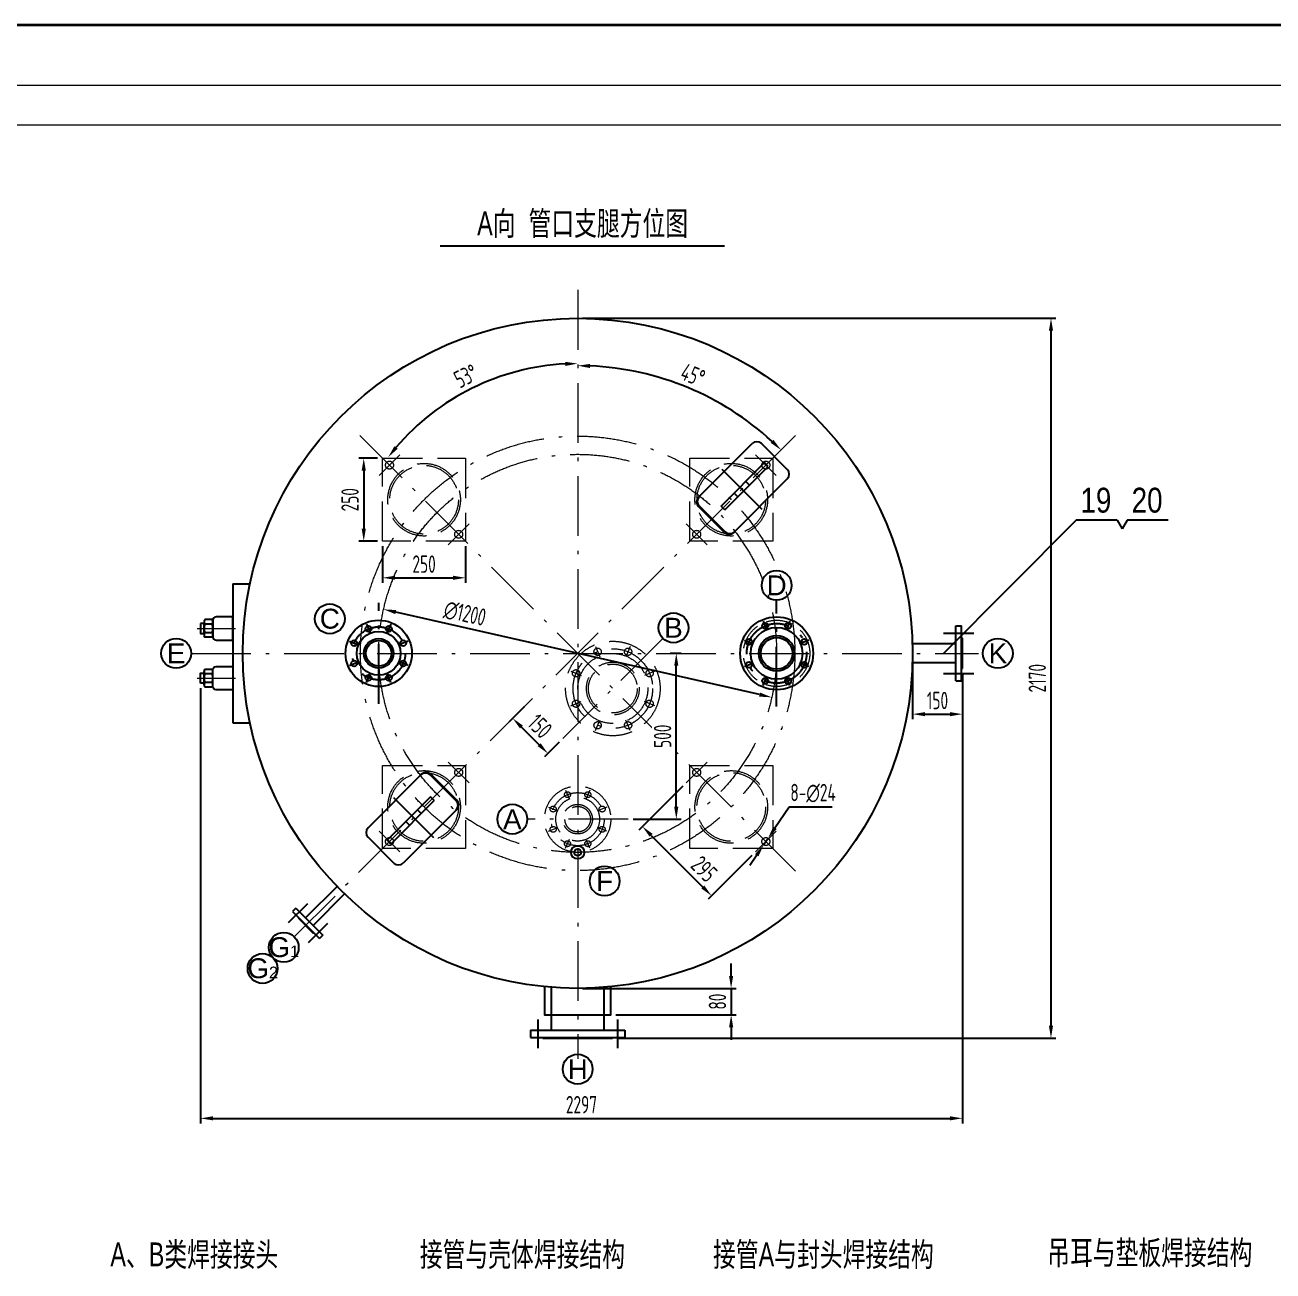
# Model space of a CAD drawing. Header units: millimetres. Extents: x 3203 to 14204, y 1871 to 9574.
# Drawn here: x 7558 to 11321, y 5817 to 9574 of the extents above; entities that cross this region are included whole.
import ezdxf
from ezdxf.enums import TextEntityAlignment as Align

# ---------------------------------------------------------------- set-up
doc = ezdxf.new("R2010")
doc.units = ezdxf.units.MM
doc.linetypes.add('ACAD_ISO02W100', pattern=[11, 8, -3])
doc.linetypes.add('ACAD_ISO10W100', pattern=[18.7, 12, -3, 0.7, -3])
for name, color, linetype, lineweight in [('中心线', 1, 'ACAD_ISO10W100', 18), ('中粗线', 4, 'Continuous', 35), ('细实线', 7, 'Continuous', 18), ('虚线', 6, 'ACAD_ISO02W100', 18)]:
    doc.layers.add(name, color=color, linetype=linetype, lineweight=lineweight)
doc.layers.add('图层2', color=3, linetype='Continuous')
doc.styles.add('HGCAD', font='gbenor.shx', dxfattribs={"width": 0.75, "bigfont": 'gbcbig.shx'})
doc.styles.get("Standard").update_dxf_attribs({"font": 'arial.ttf'})
doc.dimstyles.new('HGCAD$0', dxfattribs={"dimtxt": 3.5, "dimasz": 2.5, "dimexe": 1, "dimexo": 1, "dimgap": 1, "dimtad": 1, "dimdec": 1, "dimdsep": 46, "dimtxsty": 'HGCAD', "dimcen": 0, "dimclrd": 3, "dimclre": 3, "dimclrt": 6, "dimadec": 1, "dimazin": 0, "dimtfac": 1, "dimtdec": 1, "dimtmove": 0, "dimatfit": 1, "dimfxl": 0, "dimarcsym": 0})
doc.dimstyles.new('HGCAD$2', dxfattribs={"dimtxt": 3.5, "dimasz": 2.5, "dimexe": 1, "dimexo": 1, "dimgap": 1, "dimtad": 2, "dimtih": 1, "dimdec": 1, "dimdsep": 46, "dimtxsty": 'HGCAD', "dimcen": 0, "dimclrd": 3, "dimclre": 3, "dimclrt": 6, "dimadec": 0, "dimazin": 0, "dimtfac": 1, "dimtdec": 1, "dimtmove": 0, "dimatfit": 1, "dimfxl": 0, "dimarcsym": 0})
doc.dimstyles.new('HGCAD$3', dxfattribs={"dimtxt": 3.5, "dimasz": 2.5, "dimexe": 1, "dimexo": 1, "dimgap": 1, "dimtad": 1, "dimtoh": 1, "dimdec": 1, "dimdsep": 46, "dimtxsty": 'HGCAD', "dimcen": 0, "dimclrd": 3, "dimclre": 3, "dimclrt": 6, "dimadec": 1, "dimazin": 0, "dimtfac": 1, "dimtdec": 1, "dimtmove": 0, "dimatfit": 1, "dimfxl": 0, "dimarcsym": 0})

# ---------------------------------------------------------------- blocks, each defined once
blk = doc.blocks.new('*D132')
at = {"layer": 'Defpoints', "color": 0, "ltscale": 15, "transparency": 16777216}
for p in [(9224.4, 6669.4), (9324.4, 6589.4)]:
    blk.add_point(p, dxfattribs=at)
at = {"layer": '图层2', "color": 3, "lineweight": -2, "ltscale": 15, "transparency": 16777216}
for p, q in [((9687.2, 6706.9), (9687.2, 6744.4)), ((9239.4, 6669.4), (9702.2, 6669.4)), ((9687.2, 6669.4), (9687.2, 6589.4)), ((9339.4, 6589.4), (9702.2, 6589.4)), ((9687.2, 6551.9), (9687.2, 6514.4))]:
    blk.add_line(p, q, dxfattribs=at)
at = {"layer": '图层2', "color": 3, "ltscale": 15, "transparency": 16777216}
for points in [[(9680.9, 6706.9), (9693.4, 6706.9), (9687.2, 6669.4)], [(9680.9, 6551.9), (9693.4, 6551.9), (9687.2, 6589.4)]]:
    blk.add_solid(points, dxfattribs=at)
at = {"layer": '图层2', "color": 6, "ltscale": 15, "transparency": 16777216, "insert": (9645.9, 6629.4), "char_height": 52.5, "attachment_point": 5, "rotation": 90, "style": 'HGCAD', "bg_fill": 3, "box_fill_scale": 1.1, "bg_fill_color": 256, "bg_fill_true_color": 13158600, "bg_fill_transparency": 0}
blk.add_mtext('80', dxfattribs=at)
at = {"layer": 'Defpoints', "color": 0, "ltscale": 15, "transparency": 16777216}
blk.add_point((9687.2, 6589.4), dxfattribs=at)
blk = doc.blocks.new('*D87')
at = {"layer": 'Defpoints', "color": 0, "ltscale": 15, "transparency": 16777216}
for p in [(9224.4, 8689.4), (9329.9, 6519.4), (10651.7, 6519.4)]:
    blk.add_point(p, dxfattribs=at)
at = {"layer": '图层2', "color": 3, "lineweight": -2, "ltscale": 15, "transparency": 16777216}
for p, q in [((9239.4, 8689.4), (10666.7, 8689.4)), ((10651.7, 8651.9), (10651.7, 6556.9)), ((9344.9, 6519.4), (10666.7, 6519.4))]:
    blk.add_line(p, q, dxfattribs=at)
at = {"layer": '图层2', "color": 3, "ltscale": 15, "transparency": 16777216}
for points in [[(10645.4, 8651.9), (10657.9, 8651.9), (10651.7, 8689.4)], [(10645.4, 6556.9), (10657.9, 6556.9), (10651.7, 6519.4)]]:
    blk.add_solid(points, dxfattribs=at)
at = {"layer": '图层2', "color": 6, "ltscale": 15, "transparency": 16777216, "insert": (10610.4, 7604.4), "char_height": 52.5, "attachment_point": 5, "rotation": 90, "style": 'HGCAD', "bg_fill": 3, "box_fill_scale": 1.1, "bg_fill_color": 256, "bg_fill_true_color": 13158600, "bg_fill_transparency": 0}
blk.add_mtext('2170', dxfattribs=at)
blk = doc.blocks.new('*D88')
at = {"layer": 'Defpoints', "color": 0, "ltscale": 15, "transparency": 16777216}
for p in [(8087.4, 7589.4), (10384.4, 7573.9), (10384.4, 6277.4)]:
    blk.add_point(p, dxfattribs=at)
at = {"layer": '图层2', "color": 3, "lineweight": -2, "ltscale": 15, "transparency": 16777216}
for p, q in [((8087.4, 7574.4), (8087.4, 6262.4)), ((10384.4, 7558.9), (10384.4, 6262.4)), ((8124.9, 6277.4), (10346.9, 6277.4))]:
    blk.add_line(p, q, dxfattribs=at)
at = {"layer": '图层2', "color": 3, "ltscale": 15, "transparency": 16777216}
for points in [[(8124.9, 6283.7), (8124.9, 6271.2), (8087.4, 6277.4)], [(10346.9, 6283.7), (10346.9, 6271.2), (10384.4, 6277.4)]]:
    blk.add_solid(points, dxfattribs=at)
at = {"layer": '图层2', "color": 6, "ltscale": 15, "transparency": 16777216, "insert": (9235.9, 6318.7), "char_height": 52.5, "attachment_point": 5, "style": 'HGCAD', "bg_fill": 3, "box_fill_scale": 1.1, "bg_fill_color": 256, "bg_fill_true_color": 13158600, "bg_fill_transparency": 0}
blk.add_mtext('2297', dxfattribs=at)
blk = doc.blocks.new('HGCAD#HGTFTK~A1H~HGCAD图框')
at = {"layer": '细实线', "color": 7}
blk.add_lwpolyline([(10, -10), (-831, -10), (-831, 584), (10, 584)], close=True, dxfattribs=at)
at = {"layer": '细实线', "color": 2}
blk.add_lwpolyline([(0, 0), (-806, 0), (-806, 574), (0, 574)], close=True, dxfattribs=at)
blk = doc.blocks.new('*D120')
at = {"layer": 'Defpoints', "color": 0, "ltscale": 15, "transparency": 16777216}
for p in [(10234.4, 7679.4), (10384.4, 7633.2), (10384.4, 7496)]:
    blk.add_point(p, dxfattribs=at)
at = {"layer": '图层2', "color": 3, "lineweight": -2, "ltscale": 15, "transparency": 16777216}
for p, q in [((10234.4, 7664.4), (10234.4, 7481)), ((10384.4, 7618.2), (10384.4, 7481)), ((10271.9, 7496), (10346.9, 7496))]:
    blk.add_line(p, q, dxfattribs=at)
at = {"layer": '图层2', "color": 3, "ltscale": 15, "transparency": 16777216}
for points in [[(10271.9, 7502.2), (10271.9, 7489.7), (10234.4, 7496)], [(10346.9, 7502.2), (10346.9, 7489.7), (10384.4, 7496)]]:
    blk.add_solid(points, dxfattribs=at)
at = {"layer": '图层2', "color": 6, "ltscale": 15, "transparency": 16777216, "insert": (10309.4, 7537.2), "char_height": 52.5, "attachment_point": 5, "style": 'HGCAD', "bg_fill": 3, "box_fill_scale": 1.1, "bg_fill_color": 256, "bg_fill_true_color": 13158600, "bg_fill_transparency": 0}
blk.add_mtext('150', dxfattribs=at)
blk = doc.blocks.new('*D116')
at = {"layer": 'Defpoints', "color": 0, "ltscale": 15, "transparency": 16777216}
for p in [(8636.3, 8267.5), (8579.3, 8017.5), (8636.3, 8017.5)]:
    blk.add_point(p, dxfattribs=at)
at = {"layer": '图层2', "color": 3, "lineweight": -2, "ltscale": 15, "transparency": 16777216}
for p, q in [((8621.3, 8267.5), (8564.3, 8267.5)), ((8579.3, 8230), (8579.3, 8055)), ((8621.3, 8017.5), (8564.3, 8017.5))]:
    blk.add_line(p, q, dxfattribs=at)
at = {"layer": '图层2', "color": 3, "ltscale": 15, "transparency": 16777216}
for points in [[(8573.1, 8230), (8585.6, 8230), (8579.3, 8267.5)], [(8573.1, 8055), (8585.6, 8055), (8579.3, 8017.5)]]:
    blk.add_solid(points, dxfattribs=at)
at = {"layer": '图层2', "color": 6, "ltscale": 15, "transparency": 16777216, "insert": (8538.1, 8142.5), "char_height": 52.5, "attachment_point": 5, "rotation": 90, "style": 'HGCAD', "bg_fill": 3, "box_fill_scale": 1.1, "bg_fill_color": 256, "bg_fill_true_color": 13158600, "bg_fill_transparency": 0}
blk.add_mtext('250', dxfattribs=at)
blk = doc.blocks.new('*D117')
at = {"layer": 'Defpoints', "color": 0, "ltscale": 15, "transparency": 16777216}
for p in [(9552, 7289.3), (9760.6, 7080.7), (9628.3, 6948.4)]:
    blk.add_point(p, dxfattribs=at)
at = {"layer": '图层2', "color": 3, "lineweight": -2, "ltscale": 15, "transparency": 16777216}
for p, q in [((9541.4, 7278.7), (9409.1, 7146.4)), ((9446.3, 7130.5), (9601.8, 6974.9)), ((9750, 7070.1), (9617.7, 6937.8))]:
    blk.add_line(p, q, dxfattribs=at)
at = {"layer": '图层2', "color": 3, "ltscale": 15, "transparency": 16777216}
for points in [[(9450.7, 7134.9), (9441.8, 7126.1), (9419.8, 7157)], [(9606.3, 6979.3), (9597.4, 6970.5), (9628.3, 6948.4)]]:
    blk.add_solid(points, dxfattribs=at)
at = {"layer": '图层2', "color": 6, "ltscale": 15, "transparency": 16777216, "insert": (9605.8, 7029.3), "char_height": 52.5, "attachment_point": 5, "rotation": 315, "style": 'HGCAD', "bg_fill": 3, "box_fill_scale": 1.1, "bg_fill_color": 256, "bg_fill_true_color": 13158600, "bg_fill_transparency": 0}
blk.add_mtext('295', dxfattribs=at)
blk = doc.blocks.new('*D118')
at = {"layer": 'Defpoints', "color": 0, "ltscale": 15, "transparency": 16777216}
for p in [(9798.5, 7121.9), (9785.2, 7101.9)]:
    blk.add_point(p, dxfattribs=at)
at = {"layer": '图层2', "color": 3, "lineweight": -2, "ltscale": 15, "transparency": 16777216}
for p, q in [((9819.4, 7153.1), (9861.9, 7216.7)), ((9861.9, 7216.7), (9991.7, 7216.7)), ((9785.2, 7101.9), (9798.5, 7121.9)), ((9764.4, 7070.8), (9743.6, 7039.6))]:
    blk.add_line(p, q, dxfattribs=at)
at = {"layer": '图层2', "color": 3, "ltscale": 15, "transparency": 16777216}
for points in [[(9814.2, 7156.6), (9824.6, 7149.6), (9798.5, 7121.9)], [(9759.2, 7074.2), (9769.6, 7067.3), (9785.2, 7101.9)]]:
    blk.add_solid(points, dxfattribs=at)
at = {"layer": '图层2', "color": 6, "ltscale": 15, "transparency": 16777216, "insert": (9934.3, 7258), "char_height": 52.5, "attachment_point": 5, "style": 'HGCAD', "bg_fill": 3, "box_fill_scale": 1.1, "bg_fill_color": 256, "bg_fill_true_color": 13158600, "bg_fill_transparency": 0}
blk.add_mtext('8-∅24', dxfattribs=at)
blk = doc.blocks.new('*D119')
at = {"layer": 'Defpoints', "color": 0, "ltscale": 15, "transparency": 16777216}
for p in [(8639.3, 7812), (9809.6, 7546.7)]:
    blk.add_point(p, dxfattribs=at)
at = {"layer": '图层2', "color": 3, "lineweight": -2, "ltscale": 15, "transparency": 16777216}
blk.add_line((9773, 7555), (8675.8, 7803.7), dxfattribs=at)
at = {"layer": '图层2', "color": 3, "ltscale": 15, "transparency": 16777216}
for points in [[(8677.2, 7809.8), (8674.5, 7797.6), (8639.3, 7812)], [(9774.4, 7561.1), (9771.6, 7548.9), (9809.6, 7546.7)]]:
    blk.add_solid(points, dxfattribs=at)
at = {"layer": '图层2', "color": 6, "ltscale": 15, "transparency": 16777216, "insert": (8884.3, 7798.8), "char_height": 52.5, "attachment_point": 5, "rotation": 347.2273, "style": 'HGCAD', "bg_fill": 3, "box_fill_scale": 1.1, "bg_fill_color": 256, "bg_fill_true_color": 13158600, "bg_fill_transparency": 0}
blk.add_mtext('∅1200', dxfattribs=at)
blk = doc.blocks.new('*D78')
at = {"layer": 'Defpoints', "color": 0, "ltscale": 15, "transparency": 16777216}
for p in [(8636.3, 8017.5), (8886.3, 8017.5), (8886.3, 7907.1)]:
    blk.add_point(p, dxfattribs=at)
at = {"layer": '图层2', "color": 3, "lineweight": -2, "ltscale": 15, "transparency": 16777216}
for p, q in [((8636.3, 8002.5), (8636.3, 7892.1)), ((8886.3, 8002.5), (8886.3, 7892.1)), ((8673.8, 7907.1), (8848.8, 7907.1))]:
    blk.add_line(p, q, dxfattribs=at)
at = {"layer": '图层2', "color": 3, "ltscale": 15, "transparency": 16777216}
for points in [[(8673.8, 7913.4), (8673.8, 7900.9), (8636.3, 7907.1)], [(8848.8, 7913.4), (8848.8, 7900.9), (8886.3, 7907.1)]]:
    blk.add_solid(points, dxfattribs=at)
at = {"layer": '图层2', "color": 6, "ltscale": 15, "transparency": 16777216, "insert": (8761.3, 7948.4), "char_height": 52.5, "attachment_point": 5, "style": 'HGCAD', "bg_fill": 3, "box_fill_scale": 1.1, "bg_fill_color": 256, "bg_fill_true_color": 13158600, "bg_fill_transparency": 0}
blk.add_mtext('250', dxfattribs=at)
blk = doc.blocks.new('*D109')
at = {"layer": 'Defpoints', "color": 0, "ltscale": 15, "transparency": 16777216}
for p in [(9224.4, 8774.8), (9007.8, 8519.5), (8567.7, 8336.1), (10079, 7179.1), (9224.4, 6457.3)]:
    blk.add_point(p, dxfattribs=at)
at = {"layer": '图层2', "color": 3, "lineweight": -2, "ltscale": 15, "transparency": 16777216}
blk.add_arc((9224.4, 7833.3), 719.6, 92.9862, 139.5762, dxfattribs=at)
at = {"layer": '图层2', "color": 3, "ltscale": 15, "transparency": 16777216}
for points in [[(9186.8, 8558.2), (9187.1, 8545.7), (9224.4, 8552.9)], [(8681.5, 8296), (8671.8, 8303.9), (8653.1, 8270.8)]]:
    blk.add_solid(points, dxfattribs=at)
at = {"layer": '图层2', "color": 6, "ltscale": 15, "transparency": 16777216, "insert": (8887.5, 8515.5), "char_height": 52.5, "attachment_point": 5, "rotation": 26.2812, "style": 'HGCAD', "bg_fill": 3, "box_fill_scale": 1.1, "bg_fill_color": 256, "bg_fill_true_color": 13158600, "bg_fill_transparency": 0}
blk.add_mtext('53°', dxfattribs=at)
blk = doc.blocks.new('*D79')
at = {"layer": 'Defpoints', "color": 0, "ltscale": 15, "transparency": 16777216}
for p in [(9224.4, 8774.8), (9658, 8430.4), (9881.2, 8336.1), (8369.8, 6824.8), (9224.4, 6457.3)]:
    blk.add_point(p, dxfattribs=at)
at = {"layer": '图层2', "color": 3, "lineweight": -2, "ltscale": 15, "transparency": 16777216}
blk.add_arc((9224.4, 7679.4), 867.2, 47.4779, 87.5221, dxfattribs=at)
at = {"layer": '图层2', "color": 3, "ltscale": 15, "transparency": 16777216}
for points in [[(9261.8, 8539.5), (9262, 8552), (9224.4, 8546.6)], [(9814.8, 8323), (9806.2, 8314), (9837.6, 8292.6)]]:
    blk.add_solid(points, dxfattribs=at)
at = {"layer": '图层2', "color": 6, "ltscale": 15, "transparency": 16777216, "insert": (9572.1, 8518.7), "char_height": 52.5, "attachment_point": 5, "rotation": 337.5, "style": 'HGCAD', "bg_fill": 3, "box_fill_scale": 1.1, "bg_fill_color": 256, "bg_fill_true_color": 13158600, "bg_fill_transparency": 0}
blk.add_mtext('45°', dxfattribs=at)
blk = doc.blocks.new('*D106')
at = {"layer": 'Defpoints', "color": 0, "ltscale": 15, "transparency": 16777216}
for p in [(9488.8, 7679.4), (9521.8, 7679.4), (9376.4, 7179.4)]:
    blk.add_point(p, dxfattribs=at)
at = {"layer": '中粗线', "color": 3, "lineweight": -2, "ltscale": 15, "transparency": 16777216}
for p, q in [((9503.8, 7679.4), (9536.8, 7679.4)), ((9521.8, 7216.9), (9521.8, 7641.9)), ((9391.4, 7179.4), (9536.8, 7179.4))]:
    blk.add_line(p, q, dxfattribs=at)
at = {"layer": '中粗线', "color": 3, "ltscale": 15, "transparency": 16777216}
for points in [[(9515.5, 7641.9), (9528, 7641.9), (9521.8, 7679.4)], [(9515.5, 7216.9), (9528, 7216.9), (9521.8, 7179.4)]]:
    blk.add_solid(points, dxfattribs=at)
at = {"layer": '中粗线', "color": 6, "ltscale": 15, "transparency": 16777216, "insert": (9480.5, 7429.4), "char_height": 52.5, "attachment_point": 5, "rotation": 90, "style": 'HGCAD', "bg_fill": 3, "box_fill_scale": 1.1, "bg_fill_color": 256, "bg_fill_true_color": 13158600, "bg_fill_transparency": 0}
blk.add_mtext('500', dxfattribs=at)
blk = doc.blocks.new('*D108')
at = {"layer": 'Defpoints', "color": 0, "ltscale": 15, "transparency": 16777216}
for p in [(9073.3, 7528.2), (9028.6, 7483.5), (9179.3, 7422.2)]:
    blk.add_point(p, dxfattribs=at)
at = {"layer": '中粗线', "color": 3, "lineweight": -2, "ltscale": 15, "transparency": 16777216}
for p, q in [((9062.7, 7517.6), (9018, 7472.9)), ((9108.1, 7404), (9055.1, 7457)), ((9168.7, 7411.6), (9124, 7366.9))]:
    blk.add_line(p, q, dxfattribs=at)
at = {"layer": '中粗线', "color": 3, "ltscale": 15, "transparency": 16777216}
for points in [[(9059.5, 7461.4), (9050.7, 7452.6), (9028.6, 7483.5)], [(9112.6, 7408.4), (9103.7, 7399.6), (9134.7, 7377.5)]]:
    blk.add_solid(points, dxfattribs=at)
at = {"layer": '中粗线', "color": 6, "ltscale": 15, "transparency": 16777216, "insert": (9110.8, 7459.7), "char_height": 52.5, "attachment_point": 5, "rotation": 315, "style": 'HGCAD', "bg_fill": 3, "box_fill_scale": 1.1, "bg_fill_color": 256, "bg_fill_true_color": 13158600, "bg_fill_transparency": 0}
blk.add_mtext('150', dxfattribs=at)

msp = doc.modelspace()

# ---------------------------------------------------------------- linework, layer by layer
at = {"ltscale": 10}
for p, q in [((8809.43, 8908.3), (9667.32, 8908.3)), ((8184.42, 7889.38), (8236.5, 7889.38))]:
    msp.add_line(p, q, dxfattribs=at)
at = {"ltscale": 5}
for p, q in [((10851.11, 8081.18), (10727.23, 8081.18)), ((11005.41, 8081.18), (10881.53, 8081.18))]:
    msp.add_line(p, q, dxfattribs=at)
at = {"linetype": 'Continuous', "ltscale": 10}
for p, q in [((8098.02, 7774.3), (8098.02, 7734.46)), ((8122.46, 7780.94), (8099.99, 7780.94)), ((8122.46, 7767.66), (8099.99, 7767.66)), ((8124.42, 7774.3), (8124.42, 7734.46)), ((8122.46, 7741.1), (8099.99, 7741.1)), ((8122.46, 7727.82), (8099.99, 7727.82)), ((8122.46, 7630.94), (8099.99, 7630.94)), ((8122.46, 7617.66), (8099.99, 7617.66))]:
    msp.add_line(p, q, dxfattribs=at)
at = {"color": 1, "linetype": 'ACAD_ISO10W100', "ltscale": 15}
for p, q in [((8588.07, 7767.15), (8599.55, 7739.43)), ((8660.78, 7767.15), (8649.3, 7739.43)), ((8536.65, 7715.73), (8564.37, 7704.25)), ((8712.19, 7715.73), (8684.48, 7704.25)), ((8536.65, 7643.02), (8564.37, 7654.5)), ((8712.19, 7643.02), (8684.48, 7654.5)), ((8409.48, 6924.54), (8351.5, 6866.56)), ((8469.59, 6864.44), (8411.6, 6806.45))]:
    msp.add_line(p, q, dxfattribs=at)
at = {"ltscale": 15}
for p, q in [((8499.05, 6976.63), (8404.18, 6881.76)), ((8521.68, 6954.01), (8426.81, 6859.13)), ((8374.83, 6911.11), (8364.93, 6901.21)), ((8364.93, 6901.21), (8446.25, 6819.89)), ((8374.83, 6911.11), (8456.15, 6829.79)), ((8382.61, 6883.53), (8381.2, 6882.11)), ((8381.2, 6882.11), (8427.16, 6836.15)), ((8427.16, 6836.15), (8428.57, 6837.57)), ((8456.15, 6829.79), (8446.25, 6819.89))]:
    msp.add_line(p, q, dxfattribs=at)
at = {"ltscale": 10}
msp.add_lwpolyline([(8087.42, 7769.38), (8087.42, 7739.38), (8098.02, 7739.38), (8098.02, 7769.38)], close=True, dxfattribs=at)
msp.add_lwpolyline([(8124.42, 7779.38), (8124.42, 7729.38, 0.4142136), (8134.42, 7719.38), (8184.42, 7719.38), (8184.42, 7789.38), (8134.42, 7789.38, 0.4142136)], format="xyb", close=True, dxfattribs=at)
at = {"ltscale": 5}
msp.add_lwpolyline([(9124.42, 6674.34), (9124.42, 6589.38), (9324.42, 6589.38), (9324.42, 6674.34)], dxfattribs=at)
at = {"ltscale": 15}
for centre, radius in [((8593.81, 7753.29), 9), ((8655.04, 7753.29), 9), ((8550.51, 7709.99), 9), ((8624.42, 7679.38), 66), ((8624.42, 7679.38), 44.5), ((8624.42, 7679.38), 38.5), ((8698.33, 7709.99), 9), ((8550.51, 7648.76), 9), ((8698.33, 7648.76), 9)]:
    msp.add_circle(centre, radius, dxfattribs=at)
at = {"linetype": 'Continuous', "ltscale": 10}
for centre, radius, start, end in [((8110.21, 7774.3), 12.19, 146.99997, 213.00003), ((8143.84, 7754.38), 45.81, 163.15069, 196.84931), ((8112.23, 7774.3), 12.19, 326.99997, 33.00003), ((8078.61, 7754.38), 45.81, 343.15069, 16.84931), ((8110.21, 7734.46), 12.19, 146.99997, 213.00003), ((8112.23, 7734.46), 12.19, 326.99997, 33.00003), ((8110.21, 7624.3), 12.19, 146.99997, 213.00003), ((8112.23, 7624.3), 12.19, 326.99997, 33.00003)]:
    msp.add_arc(centre, radius, start, end, dxfattribs=at)
at = {"layer": '中心线', "ltscale": 15}
for p, q in [((8688.22, 8278.08), (8625.72, 8215.58)), ((8896.82, 8069.48), (8834.32, 8006.98))]:
    msp.add_line(p, q, dxfattribs=at)
at = {"layer": '中心线', "ltscale": 10}
msp.add_line((8076.57, 7754.38), (8192.13, 7754.38), dxfattribs=at)
at = {"layer": '图层2', "ltscale": 5}
for p in [(10851.11, 8081.18), (10881.53, 8081.18)]:
    msp.add_line(p, (10866.32, 8054.84), dxfattribs=at)
at = {"layer": '图层2'}
for centre in [(8477, 7783.44), (8013.63, 7679.38)]:
    msp.add_circle(centre, 45, dxfattribs=at)
at = {"layer": '虚线', "ltscale": 15}
msp.add_lwpolyline([(8886.27, 8017.53), (8636.27, 8017.53), (8636.27, 8267.53), (8886.27, 8267.53)], close=True, dxfattribs=at)
for centre, radius in [((8656.97, 8246.83), 12), ((8761.27, 8142.53), 109.5), ((8761.27, 8142.53), 103.5), ((8865.57, 8038.23), 12)]:
    msp.add_circle(centre, radius, dxfattribs=at)

# ---------------------------------------------------------------- texts
at = {"color": 3, "ltscale": 5, "width": 0.8}
for s, p in [('19', (10787.23, 8141.18)), ('20', (10941.53, 8141.18))]:
    msp.add_text(s, height=75, dxfattribs=at).set_placement(p, align=Align.MIDDLE)
at = {"layer": '图层2', "color": 6, "width": 0.7}
for s, p in [('A向  管口支腿方位图', (9239.32, 8975.67)), ('A、B类焊接接头', (8068.49, 5867.28)), ('接管与壳体焊接结构', (9057.82, 5867.28)), ('接管A与封头焊接结构', (9965.44, 5867.28)), ('吊耳与垫板焊接结构', (10949.74, 5872.55))]:
    msp.add_text(s, height=72, dxfattribs=at).set_placement(p, align=Align.MIDDLE_CENTER)
at = {"layer": '图层2', "color": 6, "char_height": 60, "width": 178.3359, "attachment_point": 5}
for s, insert in [('C', (8477, 7783.44)), ('E', (8013.63, 7679.38))]:
    msp.add_mtext(s, dxfattribs=dict(at, insert=insert))

# ---------------------------------------------------------------- next in the draw order: dimensions: what is measured, and where the dimension line sits
at = {"layer": '图层2', "ltscale": 15}
dim = msp.add_linear_dim(base=(9687.16, 6589.38), p1=(9224.42, 6669.38), p2=(9324.42, 6589.38), angle=90, dimstyle='HGCAD$0', override={"dimscale": 15, "dimtfill": 1, "dimarcsym": 1}, dxfattribs=at)
dim.commit()
dim.dimension.update_dxf_attribs({"geometry": '*D132', "text_midpoint": (9687.16, 6629.38), "dimtype": 160})

# ---------------------------------------------------------------- next in the draw order: dimensions: what is measured, and where the dimension line sits
dim = msp.add_linear_dim(base=(10651.67, 6519.38), p1=(9224.42, 8689.38), p2=(9329.92, 6519.38), angle=90, dimstyle='HGCAD$0', override={"dimscale": 15, "dimtfill": 1, "dimarcsym": 1}, dxfattribs=at)
dim.commit()
dim.dimension.update_dxf_attribs({"geometry": '*D87', "text_midpoint": (10610.42, 7604.38)})

# ---------------------------------------------------------------- next in the draw order: linework, layer by layer
at = {"ltscale": 15}
for p, q in [((9588.96, 8149.98), (9750.52, 8311.54)), ((9856.58, 8233.76), (9778.8, 8311.54)), ((9657.18, 8123.44), (9788, 8254.27)), ((9668.49, 8112.13), (9799.31, 8242.95)), ((9799.31, 8242.95), (9788, 8254.27)), ((9695.03, 8043.92), (9856.58, 8205.47)), ((9666.74, 8043.92), (9588.96, 8121.7)), ((9668.86, 8046.04), (9591.08, 8123.82)), ((9668.49, 8112.13), (9657.18, 8123.44)), ((10364.62, 7761.88), (10382.22, 7761.88)), ((10384.42, 7725.58), (10382.22, 7725.58)), ((10384.42, 7633.18), (10384.42, 7725.58)), ((10364.62, 7707.88), (10234.02, 7707.88)), ((10364.62, 7650.88), (10234.02, 7650.88)), ((10382.22, 7633.18), (10384.42, 7633.18))]:
    msp.add_line(p, q, dxfattribs=at)
at = {"color": 1, "linetype": 'ACAD_ISO10W100', "ltscale": 15}
for p, q in [((9659.29, 8234.46), (9779.5, 8114.25)), ((9784.24, 7776.39), (9795.72, 7748.67)), ((9864.6, 7776.39), (9853.12, 7748.67)), ((9727.42, 7719.56), (9755.13, 7708.08)), ((9921.43, 7719.56), (9893.71, 7708.08)), ((10327.77, 7739.88), (10419.07, 7739.88)), ((9727.42, 7639.2), (9755.13, 7650.68)), ((9921.43, 7639.2), (9893.71, 7650.68)), ((10327.77, 7618.88), (10419.07, 7618.88))]:
    msp.add_line(p, q, dxfattribs=at)
at = {"color": 6, "linetype": 'ACAD_ISO02W100', "ltscale": 15}
for p, q in [((9742.73, 8186.37), (9731.42, 8197.69)), ((9707.38, 8151.02), (9696.06, 8162.33))]:
    msp.add_line(p, q, dxfattribs=at)
at = {"ltscale": 15}
for centre, radius in [((9789.98, 7762.53), 9), ((9858.86, 7762.53), 9), ((9741.27, 7713.82), 9), ((9824.42, 7679.38), 54), ((9824.42, 7679.38), 48), ((9907.57, 7713.82), 9), ((9741.27, 7644.94), 9), ((9907.57, 7644.94), 9)]:
    msp.add_circle(centre, radius, dxfattribs=at)
for centre, start, end in [((9764.66, 8297.4), 45, 135), ((9842.44, 8219.62), 315, 45), ((9603.1, 8135.84), 135, 225), ((9605.22, 8137.96), 135, 225), ((9680.89, 8058.06), 225, 315), ((9683.01, 8060.18), 225, 315)]:
    msp.add_arc(centre, 20, start, end, dxfattribs=at)
at = {"layer": '中心线', "ltscale": 15}
for p, q in [((9823.13, 8215.58), (9760.63, 8278.08)), ((9614.53, 8006.98), (9552.03, 8069.48)), ((8058.63, 7679.38), (10432.99, 7679.38))]:
    msp.add_line(p, q, dxfattribs=at)
at = {"layer": '图层2', "ltscale": 15}
msp.add_line((10727.23, 8081.18), (10327.9, 7679.38), dxfattribs=at)
at = {"layer": '图层2'}
for centre in [(9824.42, 7884.38), (9513.45, 7756.28), (10491.52, 7679.38)]:
    msp.add_circle(centre, 45, dxfattribs=at)
at = {"layer": '虚线', "color": 1, "linetype": 'ACAD_ISO10W100', "ltscale": 15}
for p, q in [((9278.06, 7699.88), (9291.07, 7668.47)), ((9382.92, 7699.88), (9369.91, 7668.47)), ((9203.92, 7625.74), (9235.33, 7612.73)), ((9457.06, 7625.74), (9425.65, 7612.73))]:
    msp.add_line(p, q, dxfattribs=at)
at = {"layer": '虚线', "ltscale": 15}
msp.add_lwpolyline([(9562.58, 8017.53), (9562.58, 8267.53), (9812.58, 8267.53), (9812.58, 8017.53)], close=True, dxfattribs=at)
for centre, radius in [((9687.58, 8142.53), 109.5), ((9687.58, 8142.53), 103.5), ((9791.88, 8246.83), 12), ((9583.28, 8038.23), 12), ((9284.57, 7684.18), 11), ((9376.41, 7684.18), 11), ((9219.62, 7619.23), 11), ((9441.35, 7619.23), 11)]:
    msp.add_circle(centre, radius, dxfattribs=at)

# ---------------------------------------------------------------- next in the draw order: texts
at = {"layer": '图层2', "color": 6, "char_height": 60, "width": 178.3359, "attachment_point": 5}
for s, insert in [('D', (9824.42, 7884.38)), ('B', (9513.29, 7756.44)), ('K', (10491.52, 7679.61))]:
    msp.add_mtext(s, dxfattribs=dict(at, insert=insert))

# ---------------------------------------------------------------- next in the draw order: dimensions: what is measured, and where the dimension line sits
at = {"layer": '图层2', "ltscale": 15}
dim = msp.add_linear_dim(base=(10384.42, 6277.41), p1=(8087.42, 7589.38), p2=(10384.42, 7573.88), dimstyle='HGCAD$0', override={"dimscale": 15, "dimtfill": 1, "dimarcsym": 1}, dxfattribs=at)
dim.commit()
dim.dimension.update_dxf_attribs({"geometry": '*D88', "text_midpoint": (9235.92, 6318.66)})

# ---------------------------------------------------------------- next in the draw order: linework, layer by layer
at = {"ltscale": 10}
for p, q in [((8184.42, 7889.38), (8184.42, 7469.38)), ((8184.42, 7469.38), (8236.5, 7469.38)), ((9144.92, 6672.51), (9144.92, 6543.38)), ((9303.92, 6543.38), (9303.92, 6672.51)), ((9081.92, 6543.38), (9081.92, 6521.38)), ((9081.92, 6543.38), (9366.92, 6543.38)), ((9081.92, 6521.38), (9366.92, 6521.38)), ((9118.92, 6521.38), (9118.92, 6519.38)), ((9118.92, 6519.38), (9329.92, 6519.38)), ((9329.92, 6519.38), (9329.92, 6521.38)), ((9366.92, 6543.38), (9366.92, 6521.38))]:
    msp.add_line(p, q, dxfattribs=at)
at = {"color": 1, "linetype": 'ACAD_ISO10W100', "ltscale": 15}
for p, q in [((8624.42, 7527.38), (8624.42, 7831.38)), ((9824.42, 7519.38), (9824.42, 7839.38)), ((8588.07, 7591.61), (8599.55, 7619.33)), ((8660.78, 7591.61), (8649.3, 7619.33)), ((9784.24, 7582.37), (9795.72, 7610.09)), ((9864.6, 7582.37), (9853.12, 7610.09)), ((8669.34, 7244.51), (8789.55, 7124.3))]:
    msp.add_line(p, q, dxfattribs=at)
at = {"ltscale": 15}
for p, q in [((10364.62, 7596.88), (10364.62, 7761.88)), ((10382.22, 7596.88), (10382.22, 7761.88)), ((10364.62, 7596.88), (10382.22, 7596.88)), ((8753.82, 7314.84), (8592.26, 7153.28)), ((8857.76, 7234.94), (8779.98, 7312.72)), ((8859.88, 7237.06), (8782.1, 7314.84)), ((8780.36, 7246.63), (8649.53, 7115.8)), ((8791.67, 7235.31), (8660.85, 7104.49)), ((8791.67, 7235.31), (8780.36, 7246.63)), ((8859.88, 7208.77), (8698.33, 7047.22)), ((8670.04, 7047.22), (8592.26, 7125)), ((8660.85, 7104.49), (8649.53, 7115.8))]:
    msp.add_line(p, q, dxfattribs=at)
at = {"linetype": 'Continuous', "ltscale": 10}
for p, q in [((8098.02, 7584.46), (8098.02, 7624.3)), ((8124.42, 7584.46), (8124.42, 7624.3)), ((8122.46, 7591.1), (8099.99, 7591.1)), ((8122.46, 7577.82), (8099.99, 7577.82))]:
    msp.add_line(p, q, dxfattribs=at)
at = {"color": 6, "linetype": 'ACAD_ISO02W100', "ltscale": 15}
for p, q in [((8752.78, 7196.42), (8741.47, 7207.74)), ((8717.43, 7161.07), (8706.11, 7172.38))]:
    msp.add_line(p, q, dxfattribs=at)
at = {"color": 1, "linetype": 'ACAD_ISO10W100', "ltscale": 10}
for p, q in [((9104.42, 6575.38), (9104.42, 6489.38)), ((9344.42, 6575.38), (9344.42, 6489.38))]:
    msp.add_line(p, q, dxfattribs=at)
at = {"ltscale": 10}
msp.add_lwpolyline([(8087.42, 7589.38), (8087.42, 7619.38), (8098.02, 7619.38), (8098.02, 7589.38)], close=True, dxfattribs=at)
msp.add_lwpolyline([(8124.42, 7579.38), (8124.42, 7629.38, -0.4142136), (8134.42, 7639.38), (8184.42, 7639.38), (8184.42, 7569.38), (8134.42, 7569.38, -0.4142136)], format="xyb", close=True, dxfattribs=at)
at = {"ltscale": 15}
for centre, radius in [((9224.42, 7679.38), 1010), ((8624.42, 7679.38), 100), ((8624.42, 7679.38), 100), ((9824.42, 7679.38), 110), ((9824.42, 7679.38), 110), ((9824.42, 7679.38), 78), ((8593.81, 7605.47), 9), ((8655.04, 7605.47), 9), ((9789.98, 7596.23), 9), ((9858.86, 7596.23), 9), ((9224.42, 7079.38), 20), ((9224.42, 7079.38), 10)]:
    msp.add_circle(centre, radius, dxfattribs=at)
at = {"color": 1, "linetype": 'ACAD_ISO10W100', "ltscale": 15}
for centre, radius in [((8624.42, 7679.38), 80), ((9824.42, 7679.38), 90)]:
    msp.add_circle(centre, radius, dxfattribs=at)
at = {"linetype": 'Continuous', "ltscale": 10}
for centre, radius, start, end in [((8143.84, 7604.38), 45.81, 163.15069, 196.84931), ((8078.61, 7604.38), 45.81, 343.15069, 16.84931), ((8110.21, 7584.46), 12.19, 146.99997, 213.00003), ((8112.23, 7584.46), 12.19, 326.99997, 33.00003)]:
    msp.add_arc(centre, radius, start, end, dxfattribs=at)
at = {"ltscale": 15}
for centre, start, end in [((8765.84, 7298.58), 45, 135), ((8767.96, 7300.7), 45, 135), ((8843.62, 7220.79), 315, 45), ((8845.74, 7222.92), 315, 45), ((8606.4, 7139.14), 135, 225), ((8684.19, 7061.36), 225, 315)]:
    msp.add_arc(centre, 20, start, end, dxfattribs=at)
at = {"layer": '中心线', "ltscale": 15}
for p, q in [((9224.42, 8774.82), (9224.42, 6457.28)), ((8834.32, 7351.77), (8896.82, 7289.27)), ((9552.03, 7289.27), (9614.53, 7351.77)), ((8625.72, 7143.17), (8688.22, 7080.67)), ((9760.63, 7080.67), (9823.13, 7143.17))]:
    msp.add_line(p, q, dxfattribs=at)
at = {"layer": '中心线', "ltscale": 10}
msp.add_line((8076.57, 7604.38), (8192.13, 7604.38), dxfattribs=at)
at = {"layer": '中心线', "ltscale": 15}
for radius in [655, 600]:
    msp.add_circle((9224.42, 7679.38), radius, dxfattribs=at)
at = {"layer": '图层2'}
for centre in [(9027.42, 7179.38), (9305.74, 6992.93), (8338.01, 6792.97), (8274.37, 6729.33), (9224.42, 6425.81)]:
    msp.add_circle(centre, 45, dxfattribs=at)
at = {"layer": '虚线', "color": 1, "linetype": 'ACAD_ISO10W100', "ltscale": 15}
for p, q in [((9203.92, 7520.88), (9235.33, 7533.9)), ((9457.06, 7520.88), (9425.65, 7533.9)), ((9278.06, 7446.74), (9291.07, 7478.15)), ((9382.92, 7446.74), (9369.91, 7478.15)), ((9188.07, 7267.15), (9199.55, 7239.43)), ((9260.78, 7267.15), (9249.3, 7239.43)), ((9136.65, 7215.73), (9164.37, 7204.25)), ((9312.19, 7215.73), (9284.48, 7204.25)), ((9376.42, 7179.38), (9072.42, 7179.38)), ((9136.65, 7143.02), (9164.37, 7154.5)), ((9312.19, 7143.02), (9284.48, 7154.5)), ((9188.07, 7091.61), (9199.55, 7119.33)), ((9260.78, 7091.61), (9249.3, 7119.33))]:
    msp.add_line(p, q, dxfattribs=at)
at = {"layer": '虚线', "ltscale": 15}
for points in [[(8886.27, 7341.22), (8886.27, 7091.22), (8636.27, 7091.22), (8636.27, 7341.22)], [(9562.58, 7341.22), (9812.58, 7341.22), (9812.58, 7091.22), (9562.58, 7091.22)]]:
    msp.add_lwpolyline(points, close=True, dxfattribs=at)
for centre, radius in [((9330.49, 7573.31), 142.5), ((9330.49, 7573.31), 142.5), ((9330.49, 7573.31), 105.5), ((9330.49, 7573.31), 79.5), ((9330.49, 7573.31), 73.5), ((9219.62, 7527.39), 11), ((9441.35, 7527.39), 11), ((9284.57, 7462.45), 11), ((9376.41, 7462.45), 11), ((8761.27, 7216.22), 109.5), ((8761.27, 7216.22), 103.5), ((8865.57, 7320.52), 12), ((9583.28, 7320.52), 12), ((9687.58, 7216.22), 109.5), ((9687.58, 7216.22), 103.5), ((9224.42, 7179.38), 100), ((9224.42, 7179.38), 100), ((9224.42, 7179.38), 66), ((9193.81, 7253.29), 9), ((9255.04, 7253.29), 9), ((9150.51, 7209.99), 9), ((9224.42, 7179.38), 44.5), ((9224.42, 7179.38), 38.5), ((9298.33, 7209.99), 9), ((9150.51, 7148.76), 9), ((9298.33, 7148.76), 9), ((8656.97, 7111.92), 12), ((9193.81, 7105.47), 9), ((9255.04, 7105.47), 9), ((9791.88, 7111.92), 12)]:
    msp.add_circle(centre, radius, dxfattribs=at)
at = {"layer": '虚线', "color": 1, "linetype": 'ACAD_ISO10W100', "ltscale": 15}
for centre, radius in [((9330.49, 7573.31), 120), ((9224.42, 7179.38), 80)]:
    msp.add_circle(centre, radius, dxfattribs=at)

# ---------------------------------------------------------------- next in the draw order: block references
at = {"layer": '图层2', "ltscale": 15, "xscale": 12, "yscale": 12, "zscale": 12}
msp.add_blockref('HGCAD#HGTFTK~A1H~HGCAD图框', (13694.77, 2384.48), dxfattribs=at)

# ---------------------------------------------------------------- next in the draw order: texts
at = {"layer": '图层2', "color": 6, "char_height": 60, "width": 178.3359, "attachment_point": 5}
for s, insert in [('A', (9027.42, 7179.14)), ('F', (9305.5, 6992.93)), ('G{\\H0.5833x;1}', (8338.18, 6793.13)), ('G{\\H0.5833x;2}', (8274.54, 6729.49)), ('H', (9224.42, 6425.81))]:
    msp.add_mtext(s, dxfattribs=dict(at, insert=insert))

# ---------------------------------------------------------------- next in the draw order: dimensions: what is measured, and where the dimension line sits
at = {"layer": '图层2', "ltscale": 15}
dim = msp.add_linear_dim(base=(8579.33, 8017.53), p1=(8636.27, 8267.53), p2=(8636.27, 8017.53), angle=90, dimstyle='HGCAD$0', override={"dimscale": 15, "dimtfill": 1, "dimarcsym": 1}, dxfattribs=at)
dim.commit()
dim.dimension.update_dxf_attribs({"geometry": '*D116', "text_midpoint": (8538.08, 8142.53)})
dim = msp.add_diameter_dim_2p(p1=(9809.58, 7546.73), p2=(8639.27, 7812.03), dimstyle='HGCAD$3', override={"dimscale": 15, "dimtfill": 1, "dimarcsym": 1}, dxfattribs=at)
dim.commit()
dim.dimension.update_dxf_attribs({"geometry": '*D119', "text_midpoint": (8875.18, 7758.55), "dimtype": 163})
dim = msp.add_linear_dim(base=(10384.42, 7495.98), p1=(10234.42, 7679.38), p2=(10384.42, 7633.18), dimstyle='HGCAD$0', override={"dimscale": 15, "dimtfill": 1, "dimarcsym": 1}, dxfattribs=at)
dim.commit()
dim.dimension.update_dxf_attribs({"geometry": '*D120', "text_midpoint": (10309.42, 7537.23)})
dim = msp.add_linear_dim(base=(9628.35, 6948.4), p1=(9552.03, 7289.27), p2=(9760.63, 7080.67), angle=315, dimstyle='HGCAD$0', override={"dimscale": 15, "dimtfill": 1, "dimarcsym": 1}, dxfattribs=at)
dim.commit()
dim.dimension.update_dxf_attribs({"geometry": '*D117', "text_midpoint": (9576.64, 7000.11), "dimtype": 161})

# ---------------------------------------------------------------- next in the draw order: dimensions: what is measured, and where the dimension line sits
dim = msp.add_linear_dim(base=(8886.27, 7907.1), p1=(8636.27, 8017.53), p2=(8886.27, 8017.53), dimstyle='HGCAD$0', override={"dimscale": 15, "dimtfill": 1, "dimarcsym": 1}, dxfattribs=at)
dim.commit()
dim.dimension.update_dxf_attribs({"geometry": '*D78', "text_midpoint": (8761.27, 7948.35)})
dim = msp.add_diameter_dim_2p(p1=(9785.21, 7101.95), p2=(9798.54, 7121.9), text='8-<>', dimstyle='HGCAD$3', override={"dimscale": 15, "dimtfill": 1, "dimarcsym": 1}, dxfattribs=at)
dim.commit()
dim.dimension.update_dxf_attribs({"geometry": '*D118', "text_midpoint": (9934.31, 7216.74), "dimtype": 163})

# ---------------------------------------------------------------- next in the draw order: dimensions: what is measured, and where the dimension line sits
dim = msp.add_angular_dim_2l(base=(9007.79, 8519.52), line1=((9224.42, 8774.82), (9224.42, 6457.28)), line2=((8567.66, 8336.14), (10079.01, 7179.05)), dimstyle='HGCAD$2', override={"dimscale": 15, "dimtad": 1, "dimtih": 0, "dimtfill": 1, "dimarcsym": 1}, dxfattribs=at)
dim.commit()
dim.dimension.update_dxf_attribs({"geometry": '*D109', "text_midpoint": (8887.54, 8515.51)})

# ---------------------------------------------------------------- next in the draw order: dimensions: what is measured, and where the dimension line sits
dim = msp.add_angular_dim_2l(base=(9658.01, 8430.38), line1=((9224.42, 8774.82), (9224.42, 6457.28)), line2=((9881.18, 8336.14), (8369.83, 6824.79)), dimstyle='HGCAD$2', override={"dimscale": 15, "dimtad": 1, "dimtih": 0, "dimtfill": 1, "dimarcsym": 1}, dxfattribs=at)
dim.commit()
dim.dimension.update_dxf_attribs({"geometry": '*D79', "text_midpoint": (9572.06, 8518.66)})

# ---------------------------------------------------------------- next in the draw order: linework, layer by layer
at = {"layer": '中心线', "ltscale": 15}
for p, q in [((9881.18, 8336.14), (8369.83, 6824.79)), ((8567.66, 8336.14), (9881.18, 7022.62)), ((9481.63, 7724.46), (9179.34, 7422.17))]:
    msp.add_line(p, q, dxfattribs=at)
at = {"layer": '中粗线', "ltscale": 15}
msp.add_lwpolyline([(3203.32, 9573.83), (14203.96, 9573.83), (14203.96, 1871.09), (3203.32, 1871.09)], close=True, dxfattribs=at)
at = {"layer": '虚线', "ltscale": 10}
msp.add_circle((9824.42, 7679.38), 100, dxfattribs=at)

# ---------------------------------------------------------------- next in the draw order: dimensions: what is measured, and where the dimension line sits
at = {"layer": '中粗线', "ltscale": 15}
dim = msp.add_linear_dim(base=(9521.79, 7679.38), p1=(9376.42, 7179.38), p2=(9488.79, 7679.38), angle=90, dimstyle='HGCAD$0', override={"dimscale": 15, "dimtfill": 1, "dimarcsym": 1}, dxfattribs=at)
dim.commit()
dim.dimension.update_dxf_attribs({"geometry": '*D106', "text_midpoint": (9480.54, 7429.38)})
dim = msp.add_aligned_dim(p1=(9179.34, 7422.17), p2=(9073.28, 7528.23), distance=63.2, dimstyle='HGCAD$0', override={"dimscale": 15, "dimtfill": 1, "dimarcsym": 1}, dxfattribs=at)
dim.commit()
dim.dimension.update_dxf_attribs({"geometry": '*D108', "text_midpoint": (9110.79, 7459.68)})

doc.saveas('drawing.dxf')
